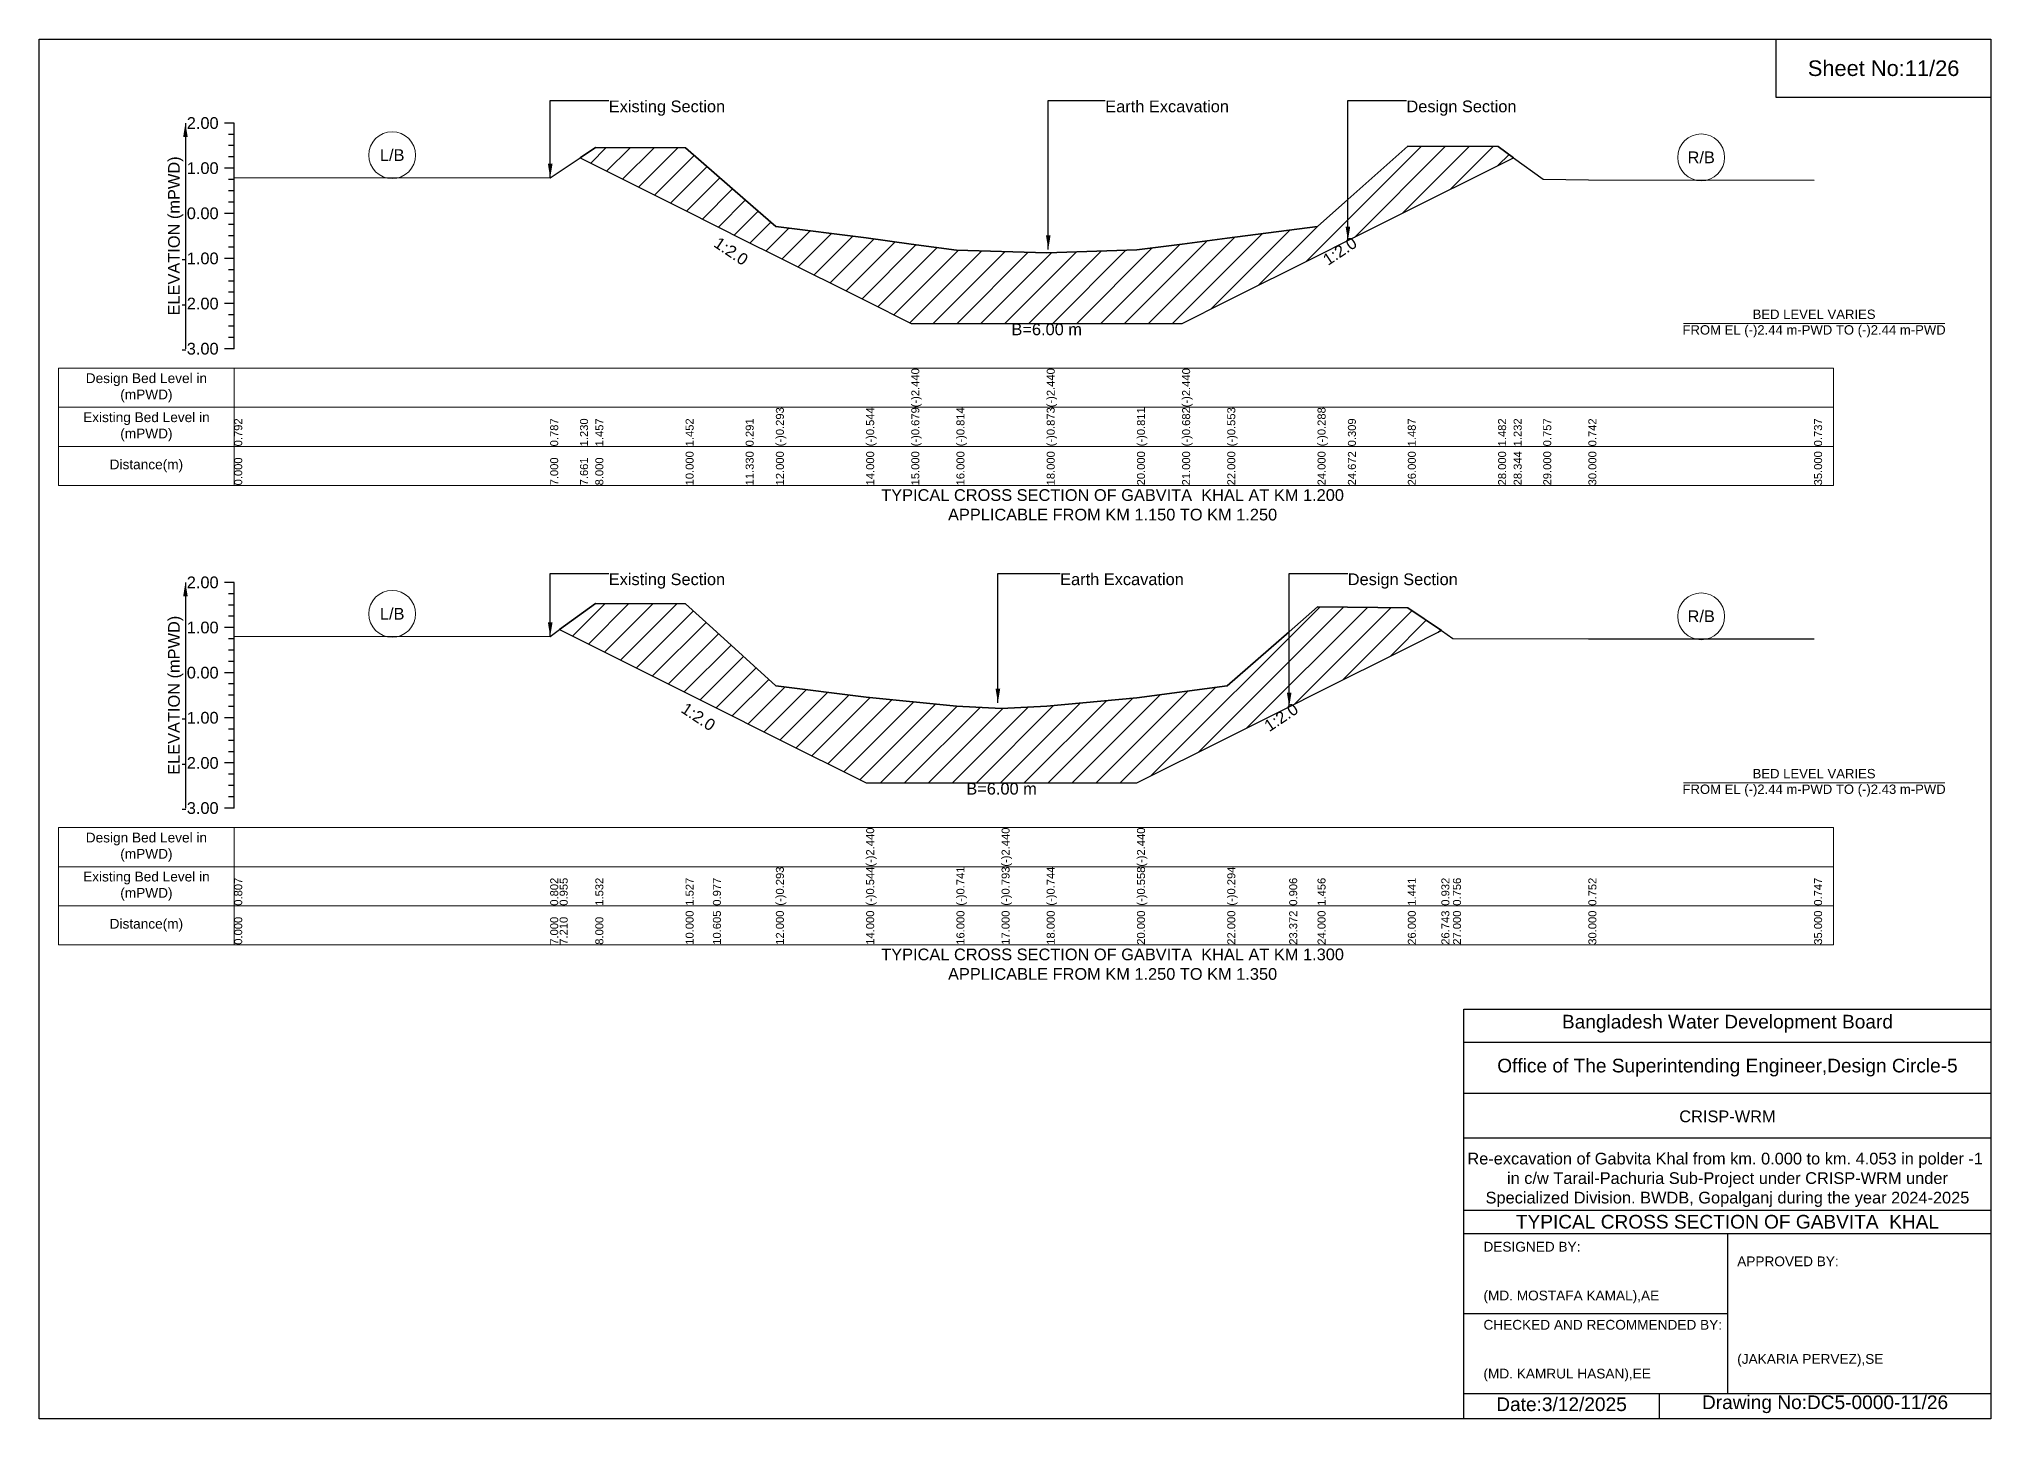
# Model space of a CAD drawing. Header units: feet. Extents: x 91000 to 358000, y -12982 to 34.
# Drawn here: x 200000 to 208000, y -5656 to 0 of the extents above; entities that cross this region are included whole.
import ezdxf

# ---------------------------------------------------------------- set-up
doc = ezdxf.new("R2010")
doc.units = ezdxf.units.FT
doc.header["$LTSCALE"] = 7
doc.header["$MEASUREMENT"] = 0
for name, color, linetype, lineweight in [('Cross section Data Border', 7, 'Continuous', 9), ('Cross Section Labels', 7, 'Continuous', 9), ('Existing_Bed_Level for Xsection', 7, 'Continuous', 25)]:
    doc.layers.add(name, color=color, linetype=linetype, lineweight=lineweight)
doc.styles.get("Standard").update_dxf_attribs({"font": 'arial.ttf'})
doc.dimstyles.get("Standard").update_dxf_attribs({"dimtxt": 0.18, "dimasz": 0.18, "dimexe": 0.18, "dimexo": 0.0625, "dimgap": 0.09, "dimtad": 0, "dimtih": 1, "dimtoh": 1, "dimdec": 4, "dimzin": 0, "dimdsep": 46, "dimtxsty": 'Standard', "dimcen": 0.09, "dimadec": 0, "dimazin": 0, "dimtfac": 1, "dimtdec": 4, "dimtofl": 0, "dimtmove": 0, "dimatfit": 3, "dimfxl": 1, "dimtolj": 1, "dimtzin": 0, "dimarcsym": 0})
pattern_1 = [(45, (0, 320), (-49.055533, 49.055533), [])]

msp = doc.modelspace()

# ---------------------------------------------------------------- hatches: boundary and pattern name
at = {"layer": 'Existing_Bed_Level for Xsection'}
h = msp.add_hatch(dxfattribs=at)
h.set_pattern_fill('ANSI31', color=256, scale=555, style=0)
h.set_pattern_definition(pattern_1)
h.paths.add_polyline_path([(202217.2, -487), (202280, -518.4), (202650, -703.4), (202896.1, -826.5), (203020, -888.4), (203390, -1073.4), (203575, -1165.9), (203760, -1165.9), (204130, -1165.9), (204500, -1165.9), (204685, -1165.9), (204870, -1073.4), (205240, -888.4), (205364.4, -826.2), (205610, -703.4), (205980, -518.4), (206043.7, -486.5), (205980, -440.3), (205610, -439.4), (205364.4, -657.4), (205240, -767.8), (204870, -816.8), (204685, -840.7), (204500, -864.5), (204130, -876), (203760, -865.1), (203575, -840.1), (203390, -815.1), (203020, -768.7), (202896.1, -660.6), (202650, -445.9), (202280, -444.9)])
h = msp.add_hatch(dxfattribs=at)
h.set_pattern_fill('ANSI31', color=256, scale=555, style=0)
h.set_pattern_definition(pattern_1)
h.paths.add_polyline_path([(202133.8, -2420.6), (202280, -2493.7), (202650, -2678.7), (202761.9, -2734.6), (203020, -2863.7), (203390, -3048.7), (203760, -3048.7), (203945, -3048.7), (204130, -3048.7), (204500, -3048.7), (204870, -2863.7), (205123.8, -2736.8), (205240, -2678.7), (205610, -2493.7), (205747.5, -2424.9), (205610, -2330.7), (205240, -2327.9), (205123.8, -2429.6), (204870, -2651.7), (204500, -2700.5), (204130, -2734.9), (203945, -2744), (203760, -2734.4), (203390, -2697.9), (203020, -2651.5), (202761.9, -2416.6), (202650, -2314.8), (202280, -2313.9)])

# ---------------------------------------------------------------- linework, layer by layer
for points in [[(200000, 0), (208000, 0), (208000, -5656), (200000, -5656)], [(207120, 0), (208000, 0), (208000, -240), (207120, -240)]]:
    msp.add_lwpolyline(points, close=True)
for points in [[(205840, -5656), (205840, -3976), (208000, -3976)], [(205840, -4112), (208000, -4112)], [(205840, -4320), (208000, -4320)], [(205840, -4504), (208000, -4504)], [(205840, -4800), (208000, -4800)], [(205840, -4896), (208000, -4896)], [(206920, -4896), (206920, -5552)], [(205840, -5224), (206920, -5224)], [(205840, -5552), (208000, -5552)], [(206640, -5552), (206640, -5656)]]:
    msp.add_lwpolyline(points)
at = {"layer": 'Cross section Data Border'}
for points in [[(200080, -1349.5), (207355, -1349.5), (207355, -1829.5), (200080, -1829.5)], [(200080, -3232.3), (207355, -3232.3), (207355, -3712.3), (200080, -3712.3)]]:
    msp.add_lwpolyline(points, close=True, dxfattribs=at)
for points in [[(200800, -1349.5), (200800, -1829.5)], [(200080, -1509.5), (207355, -1509.5)], [(200080, -1669.5), (207355, -1669.5)], [(200800, -3232.3), (200800, -3712.3)], [(200080, -3392.3), (207355, -3392.3)], [(200080, -3552.3), (207355, -3552.3)]]:
    msp.add_lwpolyline(points, dxfattribs=at)
at = {"layer": 'Cross Section Labels'}
for points in [[(206739.2, -1165.9), (207810.8, -1165.9)], [(206739.2, -3048.7), (207810.8, -3048.7)]]:
    msp.add_lwpolyline(points, dxfattribs=at)
for centre in [(201447.5, -475.9), (206812.5, -485.2), (201447.5, -2356), (206812.5, -2366.1)]:
    msp.add_circle(centre, 96, dxfattribs=at)
at = {"layer": 'Existing_Bed_Level for Xsection'}
for points in [[(200800, -344.5), (200760, -344.5)], [(200800, -390.7), (200776, -390.7)], [(200800, -1269.5), (200800, -1084.5), (200800, -899.5), (200800, -714.5), (200800, -529.5), (200800, -344.5)], [(200800, -437), (200776, -437)], [(200800, -568), (202095, -568.9), (202217.2, -487), (202280, -444.9), (202650, -445.9), (202896.1, -660.6), (203020, -768.7), (203390, -815.1), (203575, -840.1), (203575, -840.1), (203760, -865.1), (204130, -876), (204130, -876), (204500, -864.5), (204685, -840.7), (204685, -840.7), (204870, -816.8), (205240, -767.8), (205364.4, -657.4), (205610, -439.4), (205980, -440.3), (206043.7, -486.5), (206165, -574.5), (206350, -577.2), (207275, -578.2)], [(200800, -529.5), (200760, -529.5)], [(200800, -483.2), (200776, -483.2)], [(200800, -575.7), (200776, -575.7)], [(200800, -622), (200776, -622)], [(200800, -714.5), (200760, -714.5)], [(200800, -668.2), (200776, -668.2)], [(200800, -760.7), (200776, -760.7)], [(200800, -807), (200776, -807)], [(200800, -853.2), (200776, -853.2)], [(200800, -899.5), (200760, -899.5)], [(200800, -945.7), (200776, -945.7)], [(200800, -992), (200776, -992)], [(200800, -1038.2), (200776, -1038.2)], [(200800, -1084.5), (200760, -1084.5)], [(200800, -1130.7), (200776, -1130.7)], [(200800, -1177), (200776, -1177)], [(200800, -1269.5), (200760, -1269.5)], [(200800, -1223.2), (200776, -1223.2)], [(200800, -2227.3), (200760, -2227.3)], [(200800, -3152.3), (200800, -2967.3), (200800, -2782.3), (200800, -2597.3), (200800, -2412.3), (200800, -2227.3)], [(200800, -2273.5), (200776, -2273.5)], [(200800, -2319.8), (200776, -2319.8)], [(200800, -2448), (202095, -2448.9), (202133.8, -2420.6), (202280, -2313.9), (202650, -2314.8), (202761.9, -2416.6), (203020, -2651.5), (203390, -2697.9), (203390, -2697.9), (203760, -2734.4), (203945, -2744), (203945, -2744), (204130, -2734.9), (204500, -2700.5), (204500, -2700.5), (204870, -2651.7), (205123.8, -2429.6), (205240, -2327.9), (205610, -2330.7), (205747.5, -2424.9), (205795, -2457.4), (206350, -2458.2), (207275, -2459.1)], [(200800, -2366), (200776, -2366)], [(200800, -2412.3), (200760, -2412.3)], [(200800, -2458.5), (200776, -2458.5)], [(200800, -2504.8), (200776, -2504.8)], [(200800, -2551), (200776, -2551)], [(200800, -2597.3), (200760, -2597.3)], [(200800, -2643.5), (200776, -2643.5)], [(200800, -2689.8), (200776, -2689.8)], [(200800, -2782.3), (200760, -2782.3)], [(200800, -2736), (200776, -2736)], [(200800, -2828.5), (200776, -2828.5)], [(200800, -2874.8), (200776, -2874.8)], [(200800, -2921), (200776, -2921)], [(200800, -2967.3), (200760, -2967.3)], [(200800, -3013.5), (200776, -3013.5)], [(200800, -3059.8), (200776, -3059.8)], [(200800, -3106), (200776, -3106)], [(200800, -3152.3), (200760, -3152.3)]]:
    msp.add_lwpolyline(points, dxfattribs=at)
for points in [[(202217.2, -487), (202217.2, -487), (202280, -518.4), (202650, -703.4), (202896.1, -826.5), (203020, -888.4), (203390, -1073.4), (203575, -1165.9), (203575, -1165.9), (203760, -1165.9), (204130, -1165.9), (204130, -1165.9), (204500, -1165.9), (204685, -1165.9), (204685, -1165.9), (204870, -1073.4), (205240, -888.4), (205364.4, -826.2), (205610, -703.4), (205980, -518.4), (206043.7, -486.5), (206043.7, -486.5), (206043.7, -486.5), (205980, -440.3), (205610, -439.4), (205364.4, -657.4), (205240, -767.8), (204870, -816.8), (204685, -840.7), (204685, -840.7), (204500, -864.5), (204130, -876), (204130, -876), (203760, -865.1), (203575, -840.1), (203575, -840.1), (203390, -815.1), (203020, -768.7), (202896.1, -660.6), (202650, -445.9), (202280, -444.9), (202217.2, -487)], [(202133.8, -2420.6), (202280, -2493.7), (202650, -2678.7), (202761.9, -2734.6), (203020, -2863.7), (203390, -3048.7), (203390, -3048.7), (203760, -3048.7), (203945, -3048.7), (203945, -3048.7), (204130, -3048.7), (204500, -3048.7), (204500, -3048.7), (204870, -2863.7), (205123.8, -2736.8), (205240, -2678.7), (205610, -2493.7), (205747.5, -2424.9), (205747.5, -2424.9), (205747.5, -2424.9), (205610, -2330.7), (205240, -2327.9), (205123.8, -2429.6), (204870, -2651.7), (204500, -2700.5), (204500, -2700.5), (204130, -2734.9), (203945, -2744), (203945, -2744), (203760, -2734.4), (203390, -2697.9), (203390, -2697.9), (203020, -2651.5), (202761.9, -2416.6), (202650, -2314.8), (202280, -2313.9)]]:
    msp.add_lwpolyline(points, close=True, dxfattribs=at)

# ---------------------------------------------------------------- texts
at = {"attachment_point": 5}
for s, insert, char_height in [('Sheet No:11/26', (207560, -120), 64), ('Bangladesh Water Development Board', (206920, -4036), 56), ('Office of The Superintending Engineer,Design Circle-5', (206920, -4216), 56)]:
    msp.add_mtext(s, dxfattribs=dict(at, insert=insert, char_height=char_height))
for s, insert, char_height, width, attachment_point in [('CRISP-WRM', (206920, -4416), 48, 2240, 5), ('Re-excavation of Gabvita Khal from km. 0.000 to km. 4.053 in polder -1  in c/w Tarail-Pachuria Sub-Project under CRISP-WRM under Specialized Division. BWDB, Gopalganj during the year 2024-2025', (206920, -4676), 48, 2160, 5), ('TYPICAL CROSS SECTION OF GABVITA  KHAL', (206920, -4848), 56, 2240, 5), ('DESIGNED BY:^J^J^J(MD. MOSTAFA KAMAL),AE', (205920, -5056), 40, 1120, 4), ('APPROVED BY:^J^J^J^J^J^J(JAKARIA PERVEZ),SE', (206960, -5216), 40, 1120, 4), ('CHECKED AND RECOMMENDED BY:^J^J^J(MD. KAMRUL HASAN),EE', (205920, -5376), 40, 1120, 4), ('Date:3/12/2025 ', (206240, -5596), 56, 1120, 5), ('Drawing No:DC5-0000-11/26', (207320, -5596), 56, 1760, 5)]:
    msp.add_mtext(s, dxfattribs=dict(insert=insert, char_height=char_height, width=width, attachment_point=attachment_point))
at = {"layer": 'Cross section Data Border', "char_height": 40, "width": 640, "attachment_point": 5}
for s, insert in [('Design Bed Level in (mPWD)', (200440, -1429.5)), ('Existing Bed Level in (mPWD)', (200440, -1589.5)), ('Distance(m)', (200440, -1749.5)), ('Design Bed Level in (mPWD)', (200440, -3312.3)), ('Existing Bed Level in (mPWD)', (200440, -3472.3)), ('Distance(m)', (200440, -3632.3))]:
    msp.add_mtext(s, dxfattribs=dict(at, insert=insert))
at = {"layer": 'Cross Section Labels'}
for s, insert, char_height, attachment_point in [('Existing Section', (202335, -252), 48, 1), ('Earth Excavation', (204370, -252), 48, 1), ('Design Section', (205604.4, -252), 48, 1), ('L/B', (201447.5, -475.9), 48, 5), ('R/B', (206812.5, -485.2), 48, 5), ('BED LEVEL VARIES ^JFROM EL (-)2.44 m-PWD TO (-)2.44 m-PWD', (207275, -1165.9), 38.4, 5), ('B=6.00 m', (204130, -1165.9), 48, 2), ('TYPICAL CROSS SECTION OF GABVITA  KHAL AT KM 1.200^JAPPLICABLE FROM KM 1.150 TO KM 1.250', (204400, -1909.5), 48, 5), ('Existing Section', (202335, -2190.3), 48, 1), ('Earth Excavation', (204185, -2190.3), 48, 1), ('Design Section', (205363.8, -2190.3), 48, 1), ('L/B', (201447.5, -2356), 48, 5), ('R/B', (206812.5, -2366.1), 48, 5), ('BED LEVEL VARIES ^JFROM EL (-)2.44 m-PWD TO (-)2.43 m-PWD', (207275, -3048.7), 38.4, 5), ('B=6.00 m', (203945, -3048.7), 48, 2), ('TYPICAL CROSS SECTION OF GABVITA  KHAL AT KM 1.300^JAPPLICABLE FROM KM 1.250 TO KM 1.350', (204400, -3792.3), 48, 5)]:
    msp.add_mtext(s, dxfattribs=dict(at, insert=insert, char_height=char_height, attachment_point=attachment_point))
at = {"layer": 'Cross Section Labels', "char_height": 48, "attachment_point": 2}
for insert, rotation in [((202849.9, -849.6), 326.30993), ((205318.1, -849.3), 33.69007), ((202715.7, -2757.8), 326.30993), ((205077.5, -2759.9), 33.69007)]:
    msp.add_mtext('1:2.0', dxfattribs=dict(at, insert=insert, rotation=rotation))
at = {"layer": 'Existing_Bed_Level for Xsection', "char_height": 48, "attachment_point": 6}
for s, insert in [('2.00', (200736, -344.5)), ('1.00', (200736, -529.5)), ('0.00', (200736, -714.5)), ('-1.00', (200736, -899.5)), ('-2.00', (200736, -1084.5)), ('-3.00', (200736, -1269.5)), ('2.00', (200736, -2227.3)), ('1.00', (200736, -2412.3)), ('0.00', (200736, -2597.3)), ('-1.00', (200736, -2782.3)), ('-2.00', (200736, -2967.3)), ('-3.00', (200736, -3152.3))]:
    msp.add_mtext(s, dxfattribs=dict(at, insert=insert))
at = {"layer": 'Existing_Bed_Level for Xsection', "rotation": 90}
for s, insert, char_height, attachment_point in [('ELEVATION (mPWD)', (200560, -807), 48, 5), ('(-)2.440', (203575, -1509.5), 32.8, 1), ('(-)2.440', (204130, -1509.5), 32.8, 1), ('(-)2.440', (204685, -1509.5), 32.8, 1), ('(-)0.293', (203020, -1669.5), 32.8, 1), ('(-)0.544', (203390, -1669.5), 32.8, 1), ('(-)0.679', (203575, -1669.5), 32.8, 1), ('(-)0.814', (203760, -1669.5), 32.8, 1), ('(-)0.873', (204130, -1669.5), 32.8, 1), ('(-)0.811', (204500, -1669.5), 32.8, 1), ('(-)0.682', (204685, -1669.5), 32.8, 1), ('(-)0.553', (204870, -1669.5), 32.8, 1), ('(-)0.288', (205240, -1669.5), 32.8, 1), ('0.792', (200800, -1669.5), 32.8, 1), ('0.787', (202095, -1669.5), 32.8, 1), ('1.230', (202217.2, -1669.5), 32.8, 1), ('1.457', (202280, -1669.5), 32.8, 1), ('1.452', (202650, -1669.5), 32.8, 1), ('0.291', (202896.1, -1669.5), 32.8, 1), ('0.309', (205364.4, -1669.5), 32.8, 1), ('1.487', (205610, -1669.5), 32.8, 1), ('1.482', (205980, -1669.5), 32.8, 1), ('1.232', (206043.7, -1669.5), 32.8, 1), ('0.757', (206165, -1669.5), 32.8, 1), ('0.742', (206350, -1669.5), 32.8, 1), ('0.737', (207275, -1669.5), 32.8, 1), ('0.000', (200800, -1829.5), 32.8, 1), ('7.000', (202095, -1829.5), 32.8, 1), ('7.661', (202217.2, -1829.5), 32.8, 1), ('8.000', (202280, -1829.5), 32.8, 1), ('10.000', (202650, -1829.5), 32.8, 1), ('11.330', (202896.1, -1829.5), 32.8, 1), ('12.000', (203020, -1829.5), 32.8, 1), ('14.000', (203390, -1829.5), 32.8, 1), ('15.000', (203575, -1829.5), 32.8, 1), ('16.000', (203760, -1829.5), 32.8, 1), ('18.000', (204130, -1829.5), 32.8, 1), ('20.000', (204500, -1829.5), 32.8, 1), ('21.000', (204685, -1829.5), 32.8, 1), ('22.000', (204870, -1829.5), 32.8, 1), ('24.000', (205240, -1829.5), 32.8, 1), ('24.672', (205364.4, -1829.5), 32.8, 1), ('26.000', (205610, -1829.5), 32.8, 1), ('28.000', (205980, -1829.5), 32.8, 1), ('28.344', (206043.7, -1829.5), 32.8, 1), ('29.000', (206165, -1829.5), 32.8, 1), ('30.000', (206350, -1829.5), 32.8, 1), ('35.000', (207275, -1829.5), 32.8, 1), ('ELEVATION (mPWD)', (200560, -2689.8), 48, 5), ('(-)2.440', (203390, -3392.3), 32.8, 1), ('(-)2.440', (203945, -3392.3), 32.8, 1), ('(-)2.440', (204500, -3392.3), 32.8, 1), ('0.807', (200800, -3552.3), 32.8, 1), ('0.802', (202095, -3552.3), 32.8, 1), ('0.955', (202133.8, -3552.3), 32.8, 1), ('1.532', (202280, -3552.3), 32.8, 1), ('1.527', (202650, -3552.3), 32.8, 1), ('0.977', (202761.9, -3552.3), 32.8, 1), ('(-)0.293', (203020, -3552.3), 32.8, 1), ('(-)0.544', (203390, -3552.3), 32.8, 1), ('(-)0.741', (203760, -3552.3), 32.8, 1), ('(-)0.793', (203945, -3552.3), 32.8, 1), ('(-)0.744', (204130, -3552.3), 32.8, 1), ('(-)0.558', (204500, -3552.3), 32.8, 1), ('(-)0.294', (204870, -3552.3), 32.8, 1), ('0.906', (205123.8, -3552.3), 32.8, 1), ('1.456', (205240, -3552.3), 32.8, 1), ('1.441', (205610, -3552.3), 32.8, 1), ('0.932', (205747.5, -3552.3), 32.8, 1), ('0.756', (205795, -3552.3), 32.8, 1), ('0.752', (206350, -3552.3), 32.8, 1), ('0.747', (207275, -3552.3), 32.8, 1), ('0.000', (200800, -3712.3), 32.8, 1), ('7.000', (202095, -3712.3), 32.8, 1), ('7.210', (202133.8, -3712.3), 32.8, 1), ('8.000', (202280, -3712.3), 32.8, 1), ('10.000', (202650, -3712.3), 32.8, 1), ('10.605', (202761.9, -3712.3), 32.8, 1), ('12.000', (203020, -3712.3), 32.8, 1), ('14.000', (203390, -3712.3), 32.8, 1), ('16.000', (203760, -3712.3), 32.8, 1), ('17.000', (203945, -3712.3), 32.8, 1), ('18.000', (204130, -3712.3), 32.8, 1), ('20.000', (204500, -3712.3), 32.8, 1), ('22.000', (204870, -3712.3), 32.8, 1), ('23.372', (205123.8, -3712.3), 32.8, 1), ('24.000', (205240, -3712.3), 32.8, 1), ('26.000', (205610, -3712.3), 32.8, 1), ('26.743', (205747.5, -3712.3), 32.8, 1), ('27.000', (205795, -3712.3), 32.8, 1), ('30.000', (206350, -3712.3), 32.8, 1), ('35.000', (207275, -3712.3), 32.8, 1)]:
    msp.add_mtext(s, dxfattribs=dict(at, insert=insert, char_height=char_height, attachment_point=attachment_point))

# ---------------------------------------------------------------- leaders
at = {"layer": 'Cross Section Labels', "annotation_type": 0, "has_hookline": 1, "hookline_direction": 0}
for points, text_width in [([(202095, -568.9), (202095, -252), (202334.9, -252)], 467.2), ([(204136.3, -862.4), (204136.3, -252), (204369.9, -252)], 497), ([(205364.4, -826.2), (205364.4, -252), (205604.3, -252)], 441.2), ([(202095, -2448.9), (202095, -2190.3), (202334.9, -2190.3)], 467.2), ([(203929.9, -2720.7), (203929.9, -2190.3), (204184.9, -2190.3)], 497), ([(205123.8, -2736.8), (205123.8, -2190.3), (205363.7, -2190.3)], 441.2)]:
    msp.add_leader(points, dimstyle='Standard', override={"dimasz": 57.6}, dxfattribs=dict(at, text_width=text_width))
at = {"layer": 'Existing_Bed_Level for Xsection'}
for points in [[(200600, -344.5), (200600, -1269.5)], [(200600, -2227.3), (200600, -3152.3)]]:
    msp.add_leader(points, dimstyle='Standard', override={"dimasz": 57.6}, dxfattribs=at)

doc.saveas('drawing.dxf')
